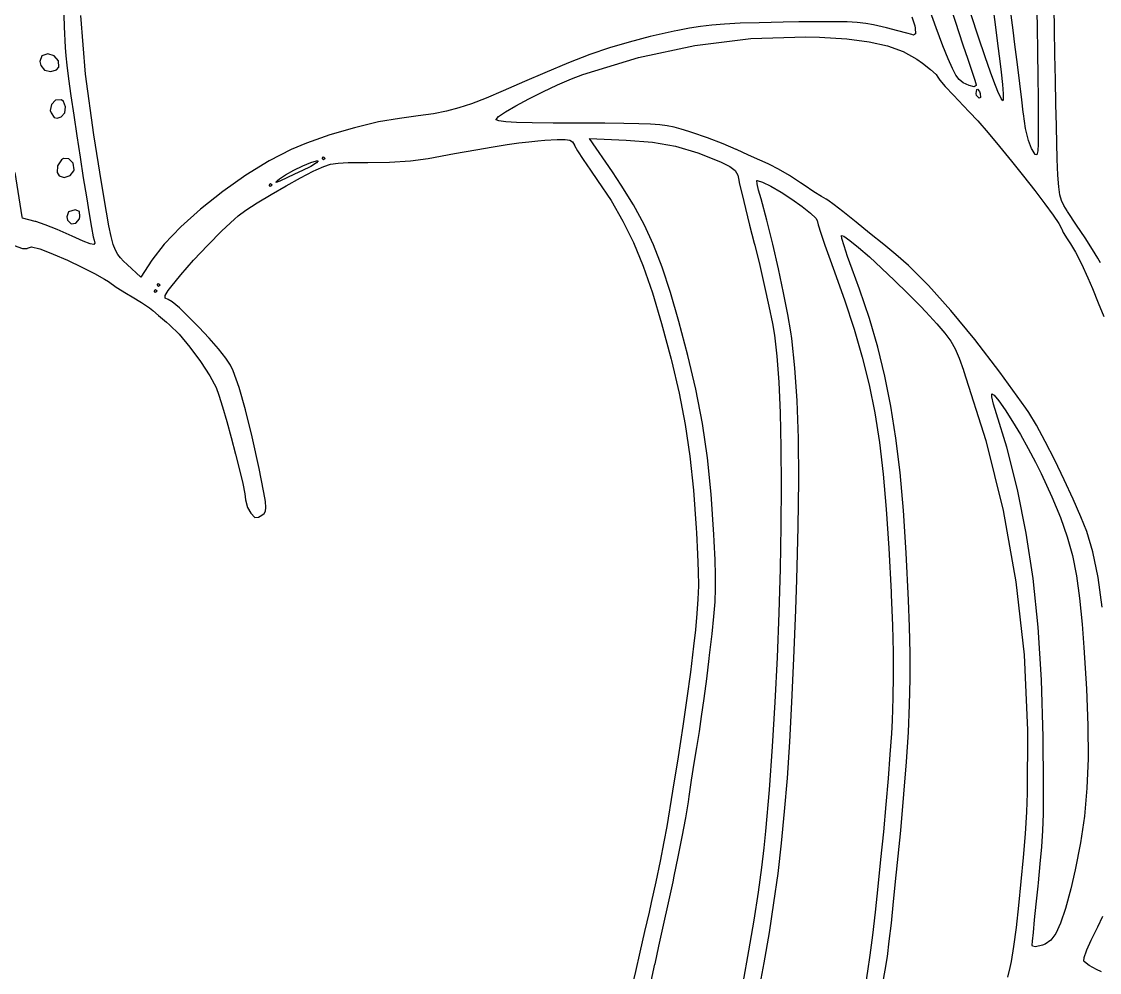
# Model space of a CAD drawing. Header units: inches. Extents: x -2.16 to 7.19, y -6.87 to -1.22.
# Drawn here: x -1.05 to -0.136, y -5.646 to -4.839 of the extents above; entities that cross this region are included whole.
import ezdxf

# ---------------------------------------------------------------- set-up
doc = ezdxf.new("R2010")
doc.units = ezdxf.units.IN
doc.header["$MEASUREMENT"] = 0
doc.layers.add('Front', color=13, linetype='CONTINUOUS', true_color=0xc83434)

msp = doc.modelspace()

# ---------------------------------------------------------------- linework, layer by layer
at = {"layer": 'Front', "linetype": 'CONTINUOUS'}
for p, q in [((-0.26544, -4.81639), (-0.25155, -4.85894)), ((-0.20908, -4.84655), (-0.21278, -4.81629)), ((-1.01483, -4.82352), (-1.01426, -4.84361)), ((-0.2262, -4.82655), (-0.2243, -4.8416)), ((-0.18912, -4.82031), (-0.18866, -4.84301)), ((-0.17402, -4.84155), (-0.17442, -4.82003)), ((-0.99594, -4.88393), (-1.00008, -4.83408)), ((-0.29486, -4.83508), (-0.2925, -4.84268)), ((-0.2742, -4.84457), (-0.27927, -4.8303)), ((-0.23838, -4.85251), (-0.24456, -4.83331)), ((-1.01426, -4.84361), (-1.01334, -4.86109)), ((-0.49352, -4.84673), (-0.4965, -4.84737)), ((-0.48367, -4.84478), (-0.49352, -4.84673)), ((-0.47438, -4.84327), (-0.48367, -4.84478)), ((-0.46474, -4.84213), (-0.47438, -4.84327)), ((-0.4538, -4.84128), (-0.46474, -4.84213)), ((-0.44065, -4.84065), (-0.4538, -4.84128)), ((-0.42436, -4.84016), (-0.44065, -4.84065)), ((-0.40399, -4.83973), (-0.42436, -4.84016)), ((-0.39074, -4.8395), (-0.40399, -4.83973)), ((-0.37367, -4.83928), (-0.39074, -4.8395)), ((-0.36028, -4.83926), (-0.37367, -4.83928)), ((-0.34976, -4.83949), (-0.36028, -4.83926)), ((-0.3413, -4.84001), (-0.34976, -4.83949)), ((-0.3341, -4.84084), (-0.3413, -4.84001)), ((-0.32735, -4.84204), (-0.3341, -4.84084)), ((-0.32024, -4.84363), (-0.32735, -4.84204)), ((-0.31652, -4.84452), (-0.32024, -4.84363)), ((-0.3068, -4.84695), (-0.31652, -4.84452)), ((-0.2925, -4.84268), (-0.29205, -4.84482)), ((-0.29205, -4.84482), (-0.29173, -4.84965)), ((-0.26867, -4.85962), (-0.2742, -4.84457)), ((-0.2243, -4.8416), (-0.22226, -4.85779)), ((-0.2075, -4.85869), (-0.20908, -4.84655)), ((-0.18866, -4.84301), (-0.18828, -4.86503)), ((-0.17395, -4.84567), (-0.17402, -4.84155)), ((-0.17358, -4.86719), (-0.17395, -4.84567)), ((-0.51685, -4.85196), (-0.5348, -4.85653)), ((-0.4965, -4.84737), (-0.51685, -4.85196)), ((-0.47903, -4.85955), (-0.4314, -4.8536)), ((-0.4314, -4.8536), (-0.38475, -4.85207)), ((-0.38475, -4.85207), (-0.37326, -4.8524)), ((-0.37326, -4.8524), (-0.3502, -4.85384)), ((-0.3502, -4.85384), (-0.33124, -4.85623)), ((-0.29913, -4.84899), (-0.3068, -4.84695)), ((-0.29494, -4.85026), (-0.29913, -4.84899)), ((-0.29345, -4.85071), (-0.29494, -4.85026)), ((-0.29173, -4.84965), (-0.29345, -4.85071)), ((-0.23284, -4.86913), (-0.23838, -4.85251)), ((-1.01334, -4.86109), (-1.01278, -4.86825)), ((-0.55153, -4.86147), (-0.56825, -4.8672)), ((-0.5348, -4.85653), (-0.55153, -4.86147)), ((-0.52684, -4.86979), (-0.47903, -4.85955)), ((-0.33124, -4.85623), (-0.31555, -4.85976)), ((-0.31555, -4.85976), (-0.30229, -4.86466)), ((-0.30229, -4.86466), (-0.29061, -4.87114)), ((-0.26421, -4.87093), (-0.26867, -4.85962)), ((-0.25155, -4.85894), (-0.24751, -4.87103)), ((-0.22226, -4.85779), (-0.22035, -4.87289)), ((-0.20534, -4.87562), (-0.2075, -4.85869)), ((-0.18828, -4.86503), (-0.18798, -4.88575)), ((-1.03316, -4.86828), (-1.03468, -4.87317)), ((-1.03468, -4.87317), (-1.03399, -4.87657)), ((-1.0279, -4.86655), (-1.03316, -4.86828)), ((-1.02262, -4.86828), (-1.0279, -4.86655)), ((-1.01894, -4.87262), (-1.02262, -4.86828)), ((-1.01864, -4.87777), (-1.01894, -4.87262)), ((-1.01278, -4.86825), (-1.01189, -4.87628)), ((-0.58615, -4.87412), (-0.60643, -4.88262)), ((-0.56825, -4.8672), (-0.58615, -4.87412)), ((-0.574, -4.88419), (-0.52684, -4.86979)), ((-0.29061, -4.87114), (-0.28587, -4.87445)), ((-0.26056, -4.87909), (-0.26421, -4.87093)), ((-0.24751, -4.87103), (-0.2441, -4.8813)), ((-0.22824, -4.88217), (-0.23284, -4.86913)), ((-0.22035, -4.87289), (-0.21918, -4.88217)), ((-0.17317, -4.88872), (-0.17358, -4.86719)), ((-1.03399, -4.87657), (-1.03072, -4.88029)), ((-1.03072, -4.88029), (-1.02551, -4.88157)), ((-1.02551, -4.88157), (-1.02062, -4.88022)), ((-1.02062, -4.88022), (-1.01864, -4.87777)), ((-1.01189, -4.87628), (-1.01039, -4.8879)), ((-0.60643, -4.88262), (-0.62349, -4.89009)), ((-0.28587, -4.87445), (-0.27915, -4.87976)), ((-0.27915, -4.87976), (-0.27442, -4.88409)), ((-0.2575, -4.8847), (-0.26056, -4.87909)), ((-0.2441, -4.8813), (-0.24162, -4.88887)), ((-0.22537, -4.88975), (-0.22824, -4.88217)), ((-0.21918, -4.88217), (-0.21803, -4.89248)), ((-0.20334, -4.89173), (-0.20534, -4.87562)), ((-1.01039, -4.8879), (-1.00839, -4.90229)), ((-0.98902, -4.9353), (-0.99594, -4.88393)), ((-0.62349, -4.89009), (-0.6416, -4.89805)), ((-0.59554, -4.893), (-0.58361, -4.88787)), ((-0.58361, -4.88787), (-0.574, -4.88419)), ((-0.27442, -4.88409), (-0.27275, -4.8864)), ((-0.27275, -4.8864), (-0.27109, -4.88886)), ((-0.27109, -4.88886), (-0.26652, -4.8942)), ((-0.25475, -4.88832), (-0.2575, -4.8847)), ((-0.25133, -4.89107), (-0.25475, -4.88832)), ((-0.24632, -4.89355), (-0.25133, -4.89107)), ((-0.24162, -4.88887), (-0.24035, -4.8929)), ((-0.22185, -4.89843), (-0.22537, -4.88975)), ((-0.21803, -4.89248), (-0.21741, -4.90063)), ((-0.20166, -4.90563), (-0.20334, -4.89173)), ((-0.18798, -4.88575), (-0.18777, -4.90457)), ((-0.17273, -4.90924), (-0.17317, -4.88872)), ((-0.6416, -4.89805), (-0.65622, -4.90423)), ((-0.62002, -4.90482), (-0.60796, -4.89879)), ((-0.60796, -4.89879), (-0.59554, -4.893)), ((-0.26652, -4.8942), (-0.25964, -4.90174)), ((-0.25964, -4.90174), (-0.25107, -4.91081)), ((-0.24205, -4.8945), (-0.24632, -4.89355)), ((-0.24025, -4.89332), (-0.24205, -4.8945)), ((-0.24035, -4.8929), (-0.24025, -4.89332)), ((-0.24025, -4.9003), (-0.23971, -4.89696)), ((-0.23997, -4.90202), (-0.24025, -4.9003)), ((-0.23971, -4.89696), (-0.23926, -4.89655)), ((-0.23926, -4.89655), (-0.23765, -4.8985)), ((-0.23765, -4.8985), (-0.23684, -4.9003)), ((-0.23684, -4.9003), (-0.23679, -4.90352)), ((-0.21915, -4.90435), (-0.22185, -4.89843)), ((-0.21741, -4.90063), (-0.21737, -4.90556)), ((-1.02498, -4.90942), (-1.02591, -4.91451)), ((-1.02137, -4.90591), (-1.02498, -4.90942)), ((-1.01642, -4.90567), (-1.02137, -4.90591)), ((-1.01469, -4.90689), (-1.01642, -4.90567)), ((-1.01291, -4.91144), (-1.01469, -4.90689)), ((-1.00839, -4.90229), (-1.00602, -4.91867)), ((-0.6684, -4.90894), (-0.6792, -4.91249)), ((-0.65622, -4.90423), (-0.6684, -4.90894)), ((-0.63968, -4.91579), (-0.63088, -4.91063)), ((-0.63088, -4.91063), (-0.62002, -4.90482)), ((-0.25107, -4.91081), (-0.24634, -4.91569)), ((-0.23782, -4.90405), (-0.23997, -4.90202)), ((-0.23679, -4.90352), (-0.23782, -4.90405)), ((-0.21769, -4.90655), (-0.21915, -4.90435)), ((-0.21737, -4.90556), (-0.21769, -4.90655)), ((-0.20049, -4.91595), (-0.20166, -4.90563)), ((-0.18777, -4.90457), (-0.18767, -4.92088)), ((-0.17231, -4.92777), (-0.17273, -4.90924)), ((-1.02591, -4.91451), (-1.02515, -4.91672)), ((-1.02515, -4.91672), (-1.02269, -4.92067)), ((-1.02003, -4.92119), (-1.0167, -4.92003)), ((-1.0167, -4.92003), (-1.01359, -4.91664)), ((-1.01359, -4.91664), (-1.01291, -4.91144)), ((-1.00602, -4.91867), (-1.00341, -4.93624)), ((-0.71386, -4.9193), (-0.72948, -4.9213)), ((-0.70088, -4.91736), (-0.71386, -4.9193)), ((-0.68968, -4.9152), (-0.70088, -4.91736)), ((-0.6792, -4.91249), (-0.68968, -4.9152)), ((-0.64774, -4.92239), (-0.64559, -4.91985)), ((-0.64559, -4.91985), (-0.63968, -4.91579)), ((-0.24634, -4.91569), (-0.23905, -4.92355)), ((-0.20033, -4.91738), (-0.20049, -4.91595)), ((-0.19845, -4.92987), (-0.20033, -4.91738)), ((-1.02269, -4.92067), (-1.02003, -4.92119)), ((-0.74737, -4.92436), (-0.76778, -4.92925)), ((-0.72948, -4.9213), (-0.74737, -4.92436)), ((-0.64761, -4.92269), (-0.64774, -4.92239)), ((-0.64521, -4.92355), (-0.64761, -4.92269)), ((-0.63952, -4.92423), (-0.64521, -4.92355)), ((-0.63022, -4.92475), (-0.63952, -4.92423)), ((-0.61694, -4.92512), (-0.63022, -4.92475)), ((-0.59936, -4.92535), (-0.61694, -4.92512)), ((-0.57712, -4.92546), (-0.59936, -4.92535)), ((-0.57573, -4.92546), (-0.57712, -4.92546)), ((-0.55532, -4.92553), (-0.57573, -4.92546)), ((-0.53915, -4.92564), (-0.55532, -4.92553)), ((-0.52649, -4.92586), (-0.53915, -4.92564)), ((-0.51663, -4.92624), (-0.52649, -4.92586)), ((-0.50885, -4.92684), (-0.51663, -4.92624)), ((-0.50242, -4.92771), (-0.50885, -4.92684)), ((-0.49663, -4.92891), (-0.50242, -4.92771)), ((-0.49075, -4.93048), (-0.49663, -4.92891)), ((-0.23905, -4.92355), (-0.23028, -4.93359)), ((-0.18767, -4.92088), (-0.18768, -4.93406)), ((-0.1719, -4.9433), (-0.17231, -4.92777)), ((-1.00341, -4.93624), (-1.00067, -4.95419)), ((-0.98762, -4.94406), (-0.98902, -4.9353)), ((-0.7888, -4.93542), (-0.80856, -4.94234)), ((-0.76778, -4.92925), (-0.7888, -4.93542)), ((-0.54889, -4.96679), (-0.56838, -4.93829)), ((-0.56838, -4.93829), (-0.53744, -4.93971)), ((-0.48406, -4.93249), (-0.49075, -4.93048)), ((-0.48147, -4.9333), (-0.48406, -4.93249)), ((-0.46837, -4.9378), (-0.48147, -4.9333)), ((-0.45506, -4.94291), (-0.46837, -4.9378)), ((-0.23028, -4.93359), (-0.22053, -4.94517)), ((-0.19607, -4.94013), (-0.19845, -4.92987)), ((-0.18768, -4.93406), (-0.18783, -4.94351)), ((-0.98393, -4.96708), (-0.98762, -4.94406)), ((-0.80856, -4.94234), (-0.82149, -4.94771)), ((-0.66479, -4.94797), (-0.65015, -4.94545)), ((-0.65015, -4.94545), (-0.63828, -4.94354)), ((-0.63828, -4.94354), (-0.62848, -4.94212)), ((-0.62848, -4.94212), (-0.62002, -4.9411)), ((-0.62002, -4.9411), (-0.61221, -4.94036)), ((-0.61221, -4.94036), (-0.60643, -4.93992)), ((-0.60643, -4.93992), (-0.59573, -4.93924)), ((-0.59573, -4.93924), (-0.58894, -4.93913)), ((-0.58894, -4.93913), (-0.58498, -4.93977)), ((-0.58498, -4.93977), (-0.58278, -4.94135)), ((-0.58278, -4.94135), (-0.58127, -4.94406)), ((-0.58127, -4.94406), (-0.58113, -4.94437)), ((-0.58113, -4.94437), (-0.57861, -4.94877)), ((-0.53744, -4.93971), (-0.51506, -4.9415)), ((-0.51506, -4.9415), (-0.49547, -4.94494)), ((-0.49547, -4.94494), (-0.4766, -4.95051)), ((-0.44406, -4.94767), (-0.45506, -4.94291)), ((-0.22053, -4.94517), (-0.21031, -4.95764)), ((-0.19349, -4.94678), (-0.19607, -4.94013)), ((-0.19289, -4.9478), (-0.19349, -4.94678)), ((-0.18783, -4.94351), (-0.18811, -4.9486)), ((-0.17155, -4.95483), (-0.1719, -4.9433)), ((-1.0165, -4.95655), (-1.01966, -4.9615)), ((-1.01462, -4.95544), (-1.0165, -4.95655)), ((-1.01004, -4.95574), (-1.01462, -4.95544)), ((-1.00661, -4.95934), (-1.01004, -4.95574)), ((-1.00067, -4.95419), (-0.99793, -4.97172)), ((-0.82149, -4.94771), (-0.84024, -4.95739)), ((-0.79525, -4.9553), (-0.794, -4.95405)), ((-0.794, -4.95655), (-0.79525, -4.9553)), ((-0.794, -4.95405), (-0.79275, -4.9553)), ((-0.79275, -4.9553), (-0.794, -4.95655)), ((-0.72031, -4.95732), (-0.70536, -4.95532)), ((-0.70536, -4.95532), (-0.70525, -4.9553)), ((-0.70525, -4.9553), (-0.68292, -4.95122)), ((-0.68292, -4.95122), (-0.66479, -4.94797)), ((-0.57861, -4.94877), (-0.57388, -4.95615)), ((-0.57388, -4.95615), (-0.56763, -4.96541)), ((-0.4766, -4.95051), (-0.45737, -4.95825)), ((-0.44369, -4.94784), (-0.44406, -4.94767)), ((-0.43362, -4.95254), (-0.44369, -4.94784)), ((-0.42396, -4.95691), (-0.43362, -4.95254)), ((-0.19018, -4.952), (-0.19289, -4.9478)), ((-0.18889, -4.95221), (-0.19018, -4.952)), ((-0.18813, -4.94875), (-0.18889, -4.95221)), ((-0.18811, -4.9486), (-0.18813, -4.94875)), ((-0.1715, -4.95607), (-0.17155, -4.95483)), ((-0.17096, -4.96964), (-0.1715, -4.95607)), ((-1.01966, -4.9615), (-1.01996, -4.96718)), ((-1.00575, -4.96508), (-1.00661, -4.95934)), ((-1.00594, -4.96591), (-1.00575, -4.96508)), ((-0.84024, -4.95739), (-0.85992, -4.96954)), ((-0.82646, -4.96925), (-0.81941, -4.96534)), ((-0.81941, -4.96534), (-0.81171, -4.96162)), ((-0.80495, -4.96206), (-0.81251, -4.96592)), ((-0.81171, -4.96162), (-0.80475, -4.95873)), ((-0.79997, -4.95902), (-0.80495, -4.96206)), ((-0.80475, -4.95873), (-0.7999, -4.95729)), ((-0.80286, -4.96613), (-0.80025, -4.96488)), ((-0.80025, -4.96488), (-0.79389, -4.96211)), ((-0.79855, -4.95741), (-0.79997, -4.95902)), ((-0.7999, -4.95729), (-0.79855, -4.95741)), ((-0.79389, -4.96211), (-0.78811, -4.96029)), ((-0.78811, -4.96029), (-0.78162, -4.95924)), ((-0.78162, -4.95924), (-0.77313, -4.9588)), ((-0.77313, -4.9588), (-0.76136, -4.95877)), ((-0.76136, -4.95877), (-0.7565, -4.95882)), ((-0.7565, -4.95882), (-0.73806, -4.95854)), ((-0.73806, -4.95854), (-0.72031, -4.95732)), ((-0.56763, -4.96541), (-0.56158, -4.97408)), ((-0.45737, -4.95825), (-0.4493, -4.96216)), ((-0.4493, -4.96216), (-0.44477, -4.96557)), ((-0.44477, -4.96557), (-0.44262, -4.96954)), ((-0.41677, -4.96004), (-0.42396, -4.95691)), ((-0.41559, -4.96056), (-0.41677, -4.96004)), ((-0.4082, -4.96441), (-0.41559, -4.96056)), ((-0.39885, -4.96994), (-0.4082, -4.96441)), ((-0.21031, -4.95764), (-0.20014, -4.97035)), ((-1.04966, -5.00493), (-1.0558, -4.96718)), ((-1.01996, -4.96718), (-1.01847, -4.96999)), ((-1.01847, -4.96999), (-1.01407, -4.97145)), ((-1.01407, -4.97145), (-1.00909, -4.96979)), ((-1.00909, -4.96979), (-1.00594, -4.96591)), ((-0.99793, -4.97172), (-0.99531, -4.98805)), ((-0.98088, -4.98584), (-0.98393, -4.96708)), ((-0.85992, -4.96954), (-0.87959, -4.98343)), ((-0.83463, -4.9755), (-0.83311, -4.97406)), ((-0.83103, -4.97448), (-0.83415, -4.97571)), ((-0.83311, -4.97406), (-0.8315, -4.9727)), ((-0.8315, -4.9727), (-0.82646, -4.96925)), ((-0.82463, -4.97157), (-0.83103, -4.97448)), ((-0.82585, -4.97846), (-0.81358, -4.97166)), ((-0.81434, -4.96678), (-0.82463, -4.97157)), ((-0.81251, -4.96592), (-0.81434, -4.96678)), ((-0.81358, -4.97166), (-0.80286, -4.96613)), ((-0.56158, -4.97408), (-0.55015, -4.99117)), ((-0.54145, -4.97795), (-0.54889, -4.96679)), ((-0.44262, -4.96954), (-0.442, -4.9724)), ((-0.442, -4.9724), (-0.44101, -4.97722)), ((-0.42634, -4.9741), (-0.42622, -4.97405)), ((-0.42629, -4.97675), (-0.42634, -4.9741)), ((-0.42622, -4.97405), (-0.42169, -4.97539)), ((-0.38927, -4.97612), (-0.39885, -4.96994)), ((-0.20014, -4.97035), (-0.19053, -4.98266)), ((-0.17034, -4.97933), (-0.17096, -4.96964)), ((-0.87959, -4.98343), (-0.89833, -4.99833)), ((-0.84025, -4.9778), (-0.839, -4.97655)), ((-0.839, -4.97905), (-0.84025, -4.9778)), ((-0.839, -4.97655), (-0.83775, -4.9778)), ((-0.83775, -4.9778), (-0.839, -4.97905)), ((-0.83848, -4.98581), (-0.82585, -4.97846)), ((-0.83415, -4.97571), (-0.83463, -4.9755)), ((-0.53115, -4.99472), (-0.54145, -4.97795)), ((-0.44101, -4.97722), (-0.43897, -4.98599)), ((-0.42499, -4.98217), (-0.42629, -4.97675)), ((-0.42286, -4.9896), (-0.42499, -4.98217)), ((-0.42169, -4.97539), (-0.41456, -4.97896)), ((-0.41456, -4.97896), (-0.40588, -4.98406)), ((-0.40588, -4.98406), (-0.39667, -4.99001)), ((-0.38636, -4.97808), (-0.38927, -4.97612)), ((-0.37807, -4.98355), (-0.38636, -4.97808)), ((-0.37146, -4.98774), (-0.37807, -4.98355)), ((-0.19053, -4.98266), (-0.18198, -4.99392)), ((-0.16944, -4.98616), (-0.17034, -4.97933)), ((-0.99531, -4.98805), (-0.99293, -5.00236)), ((-0.97834, -5.00083), (-0.98088, -4.98584)), ((-0.85998, -4.99932), (-0.85025, -4.993)), ((-0.85025, -4.993), (-0.83848, -4.98581)), ((-0.55015, -4.99117), (-0.5401, -5.00847)), ((-0.43897, -4.98599), (-0.4361, -4.99782)), ((-0.418, -5.00778), (-0.42286, -4.9896)), ((-0.39667, -4.99001), (-0.38799, -4.99611)), ((-0.36775, -4.98988), (-0.37146, -4.98774)), ((-0.36611, -4.99086), (-0.36775, -4.98988)), ((-0.36088, -4.99462), (-0.36611, -4.99086)), ((-0.16808, -4.99116), (-0.16944, -4.98616)), ((-0.16606, -4.99538), (-0.16808, -4.99116)), ((-1.01045, -5.00057), (-1.01191, -5.00493)), ((-1.00492, -4.99905), (-1.01045, -5.00057)), ((-1.00119, -5.00024), (-1.00492, -4.99905)), ((-1.0007, -5.00465), (-1.00119, -5.00024)), ((-0.99293, -5.00236), (-0.99092, -5.01387)), ((-0.97617, -5.01256), (-0.97834, -5.00083)), ((-0.89833, -4.99833), (-0.91522, -5.0135)), ((-0.86646, -5.00407), (-0.85998, -4.99932)), ((-0.52217, -5.01137), (-0.53115, -4.99472)), ((-0.4361, -4.99782), (-0.43261, -5.01183)), ((-0.38799, -4.99611), (-0.38086, -5.00167)), ((-0.38086, -5.00167), (-0.37633, -5.00601)), ((-0.35345, -5.00033), (-0.36088, -4.99462)), ((-0.34487, -5.0072), (-0.35345, -5.00033)), ((-0.18198, -4.99392), (-0.17502, -5.00347)), ((-0.16319, -4.99983), (-0.16606, -4.99538)), ((-0.16282, -5.00037), (-0.16319, -4.99983)), ((-0.15512, -5.01183), (-0.16282, -5.00037)), ((-1.04947, -5.00615), (-1.04966, -5.00493)), ((-1.0388, -5.00883), (-1.04947, -5.00615)), ((-1.0382, -5.00899), (-1.0388, -5.00883)), ((-1.03029, -5.01159), (-1.0382, -5.00899)), ((-1.01191, -5.00493), (-1.01119, -5.00769)), ((-1.01119, -5.00769), (-1.00816, -5.01084)), ((-1.00816, -5.01084), (-1.00423, -5.01032)), ((-1.00423, -5.01032), (-1.00121, -5.00664)), ((-1.00121, -5.00664), (-1.0007, -5.00465)), ((-0.88029, -5.01678), (-0.8697, -5.00687)), ((-0.8697, -5.00687), (-0.86646, -5.00407)), ((-0.5401, -5.00847), (-0.5311, -5.02676)), ((-0.51417, -5.02875), (-0.52217, -5.01137)), ((-0.41298, -5.02805), (-0.418, -5.00778)), ((-0.37633, -5.00601), (-0.37525, -5.00799)), ((-0.37525, -5.00799), (-0.37441, -5.01155)), ((-0.3422, -5.00937), (-0.34487, -5.0072)), ((-0.33075, -5.01871), (-0.3422, -5.00937)), ((-0.17502, -5.00347), (-0.17013, -5.01068)), ((-0.17013, -5.01068), (-0.16785, -5.01489)), ((-1.02015, -5.01555), (-1.03029, -5.01159)), ((-1.00982, -5.02008), (-1.02015, -5.01555)), ((-1.00743, -5.02119), (-1.00982, -5.02008)), ((-0.99092, -5.01387), (-0.9894, -5.02177)), ((-0.97424, -5.02153), (-0.97617, -5.01256)), ((-0.91522, -5.0135), (-0.92934, -5.02821)), ((-0.89224, -5.02883), (-0.88029, -5.01678)), ((-0.43261, -5.01183), (-0.42872, -5.02715)), ((-0.37441, -5.01155), (-0.37212, -5.01887)), ((-0.37212, -5.01887), (-0.36866, -5.02908)), ((-0.31878, -5.02848), (-0.33075, -5.01871)), ((-0.16785, -5.01489), (-0.16775, -5.01541)), ((-0.16775, -5.01541), (-0.16644, -5.01814)), ((-0.16644, -5.01814), (-0.16309, -5.02355)), ((-0.14788, -5.02285), (-0.15512, -5.01183)), ((-1.05661, -5.02916), (-1.04961, -5.03184)), ((-0.99793, -5.02553), (-1.00743, -5.02119)), ((-0.99205, -5.02788), (-0.99793, -5.02553)), ((-0.98904, -5.02842), (-0.99205, -5.02788)), ((-0.9894, -5.02177), (-0.98871, -5.02467)), ((-0.98818, -5.02729), (-0.98904, -5.02842)), ((-0.98871, -5.02467), (-0.98818, -5.02729)), ((-0.97244, -5.02824), (-0.97424, -5.02153)), ((-0.97062, -5.03319), (-0.97244, -5.02824)), ((-0.92934, -5.02821), (-0.93975, -5.04169)), ((-0.90429, -5.04168), (-0.89224, -5.02883)), ((-0.5311, -5.02676), (-0.52283, -5.04683)), ((-0.5068, -5.04771), (-0.51417, -5.02875)), ((-0.42872, -5.02715), (-0.42823, -5.02905)), ((-0.42823, -5.02905), (-0.42397, -5.04623)), ((-0.40812, -5.04904), (-0.41298, -5.02805)), ((-0.36866, -5.02908), (-0.36434, -5.04126)), ((-0.35424, -5.02322), (-0.35458, -5.02081)), ((-0.35458, -5.02081), (-0.35253, -5.02132)), ((-0.35243, -5.0295), (-0.35424, -5.02322)), ((-0.35253, -5.02132), (-0.34752, -5.02487)), ((-0.34942, -5.03851), (-0.35243, -5.0295)), ((-0.34752, -5.02487), (-0.34015, -5.03093)), ((-0.30849, -5.03688), (-0.31878, -5.02848)), ((-0.16309, -5.02355), (-0.16018, -5.0279)), ((-0.16018, -5.0279), (-0.1561, -5.03482)), ((-0.1417, -5.03251), (-0.14788, -5.02285)), ((-1.04961, -5.03184), (-1.0456, -5.03185)), ((-1.0456, -5.03185), (-1.04518, -5.03144)), ((-1.04518, -5.03144), (-1.04175, -5.03049)), ((-1.04175, -5.03049), (-1.03467, -5.03217)), ((-1.03467, -5.03217), (-1.03382, -5.03247)), ((-1.03382, -5.03247), (-1.02336, -5.03657)), ((-1.02336, -5.03657), (-1.01139, -5.04178)), ((-0.96866, -5.03689), (-0.97062, -5.03319)), ((-0.96643, -5.03983), (-0.96866, -5.03689)), ((-0.34555, -5.0492), (-0.34942, -5.03851)), ((-0.34015, -5.03093), (-0.33097, -5.03898)), ((-0.29789, -5.04616), (-0.30849, -5.03688)), ((-0.1561, -5.03482), (-0.151, -5.04492)), ((-0.13716, -5.03988), (-0.1417, -5.03251)), ((-1.01139, -5.04178), (-0.99925, -5.04749)), ((-0.99925, -5.04749), (-0.98829, -5.05302)), ((-0.9638, -5.04252), (-0.96643, -5.03983)), ((-0.96064, -5.04546), (-0.9638, -5.04252)), ((-0.94918, -5.05613), (-0.96064, -5.04546)), ((-0.93975, -5.04169), (-0.94918, -5.05613)), ((-0.91517, -5.054), (-0.90429, -5.04168)), ((-0.52283, -5.04683), (-0.51498, -5.06948)), ((-0.49973, -5.06909), (-0.5068, -5.04771)), ((-0.42397, -5.04623), (-0.41985, -5.06392)), ((-0.36434, -5.04126), (-0.36169, -5.04853)), ((-0.33097, -5.03898), (-0.32057, -5.0485)), ((-0.28072, -5.0633), (-0.29789, -5.04616)), ((-0.151, -5.04492), (-0.1456, -5.05671)), ((-0.13487, -5.04405), (-0.13716, -5.03988)), ((-0.98829, -5.05302), (-0.97985, -5.05776)), ((-0.92363, -5.06446), (-0.91517, -5.054)), ((-0.40372, -5.06938), (-0.40812, -5.04904)), ((-0.36169, -5.04853), (-0.35213, -5.07528)), ((-0.33932, -5.06627), (-0.34555, -5.0492)), ((-0.32057, -5.0485), (-0.30951, -5.05898)), ((-0.1456, -5.05671), (-0.14176, -5.06585)), ((-0.97985, -5.05776), (-0.97662, -5.0599)), ((-0.97662, -5.0599), (-0.96996, -5.06446)), ((-0.96996, -5.06446), (-0.96137, -5.06985)), ((-0.93525, -5.0628), (-0.934, -5.06155)), ((-0.934, -5.06405), (-0.93525, -5.0628)), ((-0.934, -5.06155), (-0.93275, -5.0628)), ((-0.93275, -5.0628), (-0.934, -5.06405)), ((-0.92592, -5.06755), (-0.92363, -5.06446)), ((-0.41985, -5.06392), (-0.41617, -5.08075)), ((-0.33098, -5.09117), (-0.33932, -5.06627)), ((-0.30951, -5.05898), (-0.29837, -5.0699)), ((-0.26187, -5.08433), (-0.28072, -5.0633)), ((-0.14176, -5.06585), (-0.13684, -5.0779)), ((-0.96137, -5.06985), (-0.9565, -5.07273)), ((-0.9565, -5.07273), (-0.9486, -5.07752)), ((-0.93775, -5.0678), (-0.9365, -5.06655)), ((-0.9365, -5.06905), (-0.93775, -5.0678)), ((-0.9365, -5.06655), (-0.93525, -5.0678)), ((-0.93525, -5.0678), (-0.9365, -5.06905)), ((-0.92855, -5.07177), (-0.92592, -5.06755)), ((-0.92843, -5.07388), (-0.92855, -5.07177)), ((-0.9258, -5.07512), (-0.92843, -5.07388)), ((-0.92259, -5.07701), (-0.9258, -5.07512)), ((-0.51498, -5.06948), (-0.5072, -5.09548)), ((-0.4926, -5.09372), (-0.49973, -5.06909)), ((-0.4001, -5.08767), (-0.40372, -5.06938)), ((-0.35213, -5.07528), (-0.34396, -5.10019)), ((-0.29837, -5.0699), (-0.28772, -5.08073)), ((-0.9486, -5.07752), (-0.94183, -5.08208)), ((-0.94183, -5.08208), (-0.939, -5.08429)), ((-0.939, -5.08429), (-0.934, -5.08863)), ((-0.91639, -5.08217), (-0.92259, -5.07701)), ((-0.90852, -5.08963), (-0.91639, -5.08217)), ((-0.41617, -5.08075), (-0.41324, -5.09535)), ((-0.28772, -5.08073), (-0.28319, -5.08549)), ((-0.24162, -5.10892), (-0.26187, -5.08433)), ((-0.13684, -5.0779), (-0.13201, -5.08945)), ((-0.934, -5.08863), (-0.92736, -5.09431)), ((-0.89981, -5.09851), (-0.90852, -5.08963)), ((-0.48507, -5.12245), (-0.4926, -5.09372)), ((-0.39758, -5.10254), (-0.4001, -5.08767)), ((-0.32384, -5.11558), (-0.33098, -5.09117)), ((-0.28319, -5.08549), (-0.27366, -5.09575)), ((-0.92736, -5.09431), (-0.92475, -5.09652)), ((-0.92475, -5.09652), (-0.91668, -5.10453)), ((-0.89109, -5.10793), (-0.89981, -5.09851)), ((-0.5072, -5.09548), (-0.49919, -5.12563)), ((-0.41324, -5.09535), (-0.41151, -5.1053)), ((-0.39678, -5.10824), (-0.39758, -5.10254)), ((-0.34396, -5.10019), (-0.33705, -5.124)), ((-0.27366, -5.09575), (-0.26684, -5.10361)), ((-0.91668, -5.10453), (-0.90753, -5.11544)), ((-0.88318, -5.11703), (-0.89109, -5.10793)), ((-0.41151, -5.1053), (-0.40941, -5.12304)), ((-0.39409, -5.13292), (-0.39678, -5.10824)), ((-0.26684, -5.10361), (-0.26195, -5.11028)), ((-0.26195, -5.11028), (-0.25821, -5.11696)), ((-0.22027, -5.1367), (-0.24162, -5.10892)), ((-0.90753, -5.11544), (-0.89845, -5.12769)), ((-0.87692, -5.12492), (-0.88318, -5.11703)), ((-0.31779, -5.14018), (-0.32384, -5.11558)), ((-0.25821, -5.11696), (-0.25486, -5.12484)), ((-0.89845, -5.12769), (-0.89059, -5.13973)), ((-0.87313, -5.13074), (-0.87692, -5.12492)), ((-0.49919, -5.12563), (-0.49888, -5.12684)), ((-0.49888, -5.12684), (-0.49238, -5.15454)), ((-0.47829, -5.15124), (-0.48507, -5.12245)), ((-0.40941, -5.12304), (-0.40781, -5.14521)), ((-0.33705, -5.124), (-0.33125, -5.14747)), ((-0.25486, -5.12484), (-0.25111, -5.13513)), ((-0.87084, -5.13569), (-0.87313, -5.13074)), ((-0.86567, -5.14987), (-0.87084, -5.13569)), ((-0.3922, -5.16094), (-0.39409, -5.13292)), ((-0.25111, -5.13513), (-0.25105, -5.1353)), ((-0.25105, -5.1353), (-0.23213, -5.19466)), ((-0.19813, -5.16733), (-0.22027, -5.1367)), ((-0.89059, -5.13973), (-0.88518, -5.14986)), ((-0.40781, -5.14521), (-0.40668, -5.17127)), ((-0.33125, -5.14747), (-0.32644, -5.17135)), ((-0.3127, -5.16567), (-0.31779, -5.14018)), ((-0.88518, -5.14986), (-0.8828, -5.15629)), ((-0.8828, -5.15629), (-0.87969, -5.16617)), ((-0.8602, -5.1686), (-0.86567, -5.14987)), ((-0.49238, -5.15454), (-0.48724, -5.18115)), ((-0.47268, -5.18018), (-0.47829, -5.15124)), ((-0.22695, -5.15771), (-0.22701, -5.15498)), ((-0.22701, -5.15498), (-0.22499, -5.15614)), ((-0.22555, -5.16384), (-0.22695, -5.15771)), ((-0.22499, -5.15614), (-0.22109, -5.16094)), ((-0.87969, -5.16617), (-0.87612, -5.17847)), ((-0.39109, -5.19262), (-0.3922, -5.16094)), ((-0.30846, -5.19272), (-0.3127, -5.16567)), ((-0.22311, -5.17201), (-0.22555, -5.16384)), ((-0.22109, -5.16094), (-0.21579, -5.16865)), ((-0.85453, -5.19162), (-0.8602, -5.1686)), ((-0.40668, -5.17127), (-0.40601, -5.20067)), ((-0.32644, -5.17135), (-0.32249, -5.19641)), ((-0.21445, -5.20035), (-0.22311, -5.17201)), ((-0.21579, -5.16865), (-0.20954, -5.17849)), ((-0.19569, -5.171), (-0.19813, -5.16733)), ((-0.18927, -5.18183), (-0.19569, -5.171)), ((-0.87612, -5.17847), (-0.87236, -5.19216)), ((-0.48724, -5.18115), (-0.48326, -5.20814)), ((-0.4684, -5.20932), (-0.47268, -5.18018)), ((-0.20954, -5.17849), (-0.20283, -5.1897)), ((-0.18175, -5.19568), (-0.18927, -5.18183)), ((-0.87236, -5.19216), (-0.86869, -5.2062)), ((-0.84873, -5.21862), (-0.85453, -5.19162)), ((-0.39078, -5.22827), (-0.39109, -5.19262)), ((-0.30496, -5.22202), (-0.30846, -5.19272)), ((-0.20283, -5.1897), (-0.19612, -5.20153)), ((-0.40601, -5.20067), (-0.4058, -5.23288)), ((-0.32249, -5.19641), (-0.31925, -5.2234)), ((-0.23213, -5.19466), (-0.21735, -5.2542)), ((-0.20524, -5.23629), (-0.21445, -5.20035)), ((-0.19612, -5.20153), (-0.18988, -5.21321)), ((-0.17367, -5.21146), (-0.18175, -5.19568)), ((-0.86869, -5.2062), (-0.86537, -5.21956)), ((-0.48326, -5.20814), (-0.48022, -5.23699)), ((-0.46521, -5.24023), (-0.4684, -5.20932)), ((-0.16556, -5.22807), (-0.17367, -5.21146)), ((-0.86537, -5.21956), (-0.86268, -5.23119)), ((-0.84697, -5.22736), (-0.84873, -5.21862)), ((-0.18988, -5.21321), (-0.18511, -5.22287)), ((-0.84475, -5.23877), (-0.84697, -5.22736)), ((-0.39124, -5.26822), (-0.39078, -5.22827)), ((-0.31925, -5.2234), (-0.31659, -5.25308)), ((-0.30208, -5.25426), (-0.30496, -5.22202)), ((-0.18511, -5.22287), (-0.17608, -5.24264)), ((-0.15798, -5.24442), (-0.16556, -5.22807)), ((-0.86268, -5.23119), (-0.86088, -5.24008)), ((-0.86088, -5.24008), (-0.86025, -5.24509)), ((-0.84344, -5.24658), (-0.84475, -5.23877)), ((-0.48022, -5.23699), (-0.47791, -5.26917)), ((-0.4058, -5.23288), (-0.40602, -5.26735)), ((-0.1978, -5.27324), (-0.20524, -5.23629)), ((-0.86025, -5.24509), (-0.85868, -5.25153)), ((-0.84301, -5.2516), (-0.84344, -5.24658)), ((-0.46289, -5.2745), (-0.46521, -5.24023)), ((-0.17608, -5.24264), (-0.16885, -5.2601)), ((-0.15145, -5.25941), (-0.15798, -5.24442)), ((-0.85868, -5.25153), (-0.85587, -5.25638)), ((-0.85587, -5.25638), (-0.85228, -5.25999)), ((-0.84911, -5.25982), (-0.8465, -5.25811)), ((-0.8465, -5.25811), (-0.84458, -5.25655)), ((-0.84458, -5.25655), (-0.8434, -5.25466)), ((-0.8434, -5.25466), (-0.84301, -5.2516)), ((-0.31659, -5.25308), (-0.31439, -5.2862)), ((-0.29969, -5.29013), (-0.30208, -5.25426)), ((-0.21735, -5.2542), (-0.20659, -5.31459)), ((-0.85228, -5.25999), (-0.84911, -5.25982)), ((-0.40602, -5.26735), (-0.40668, -5.30353)), ((-0.16885, -5.2601), (-0.16316, -5.27634)), ((-0.14652, -5.27195), (-0.15145, -5.25941)), ((-0.47791, -5.26917), (-0.47768, -5.27312)), ((-0.47768, -5.27312), (-0.47672, -5.29123)), ((-0.46259, -5.28016), (-0.46289, -5.2745)), ((-0.39247, -5.3128), (-0.39124, -5.26822)), ((-0.19202, -5.31197), (-0.1978, -5.27324)), ((-0.16316, -5.27634), (-0.15874, -5.29243)), ((-0.14142, -5.28932), (-0.14652, -5.27195)), ((-0.46183, -5.29599), (-0.46259, -5.28016)), ((-0.47672, -5.29123), (-0.47616, -5.30574)), ((-0.31439, -5.2862), (-0.31249, -5.32351)), ((-0.29769, -5.3303), (-0.29969, -5.29013)), ((-0.15874, -5.29243), (-0.15532, -5.30946)), ((-0.13698, -5.31106), (-0.14142, -5.28932)), ((-0.46143, -5.30899), (-0.46183, -5.29599)), ((-0.40668, -5.30353), (-0.40776, -5.34089)), ((-0.47616, -5.30574), (-0.47604, -5.31803)), ((-0.46145, -5.32046), (-0.46143, -5.30899)), ((-0.39338, -5.33853), (-0.39247, -5.3128)), ((-0.18778, -5.35326), (-0.19202, -5.31197)), ((-0.15532, -5.30946), (-0.15264, -5.3285)), ((-0.13334, -5.33623), (-0.13698, -5.31106)), ((-0.47604, -5.31803), (-0.47638, -5.32949)), ((-0.46192, -5.3317), (-0.46145, -5.32046)), ((-0.20659, -5.31459), (-0.19977, -5.3765)), ((-0.47638, -5.32949), (-0.47723, -5.3415)), ((-0.31249, -5.32351), (-0.31239, -5.32579)), ((-0.31239, -5.32579), (-0.31136, -5.35186)), ((-0.29686, -5.35288), (-0.29769, -5.3303)), ((-0.15264, -5.3285), (-0.15043, -5.35064)), ((-0.46289, -5.34401), (-0.46192, -5.3317)), ((-0.39498, -5.37973), (-0.39338, -5.33853)), ((-0.47723, -5.3415), (-0.47862, -5.35546)), ((-0.46442, -5.35868), (-0.46289, -5.34401)), ((-0.40776, -5.34089), (-0.40925, -5.37887)), ((-0.47862, -5.35546), (-0.4802, -5.36937)), ((-0.46654, -5.377), (-0.46442, -5.35868)), ((-0.31136, -5.35186), (-0.31077, -5.37425)), ((-0.29639, -5.37524), (-0.29686, -5.35288)), ((-0.18499, -5.39786), (-0.18778, -5.35326)), ((-0.15043, -5.35064), (-0.1489, -5.3703)), ((-0.4802, -5.36937), (-0.48286, -5.39123)), ((-0.46685, -5.37961), (-0.46654, -5.377)), ((-0.31077, -5.37425), (-0.31064, -5.39424)), ((-0.29639, -5.39709), (-0.29639, -5.37524)), ((-0.19977, -5.3765), (-0.19678, -5.44062)), ((-0.1489, -5.3703), (-0.1467, -5.40553)), ((-0.46898, -5.39693), (-0.46685, -5.37961)), ((-0.40925, -5.37887), (-0.41113, -5.41694)), ((-0.39667, -5.41686), (-0.39498, -5.37973)), ((-0.48286, -5.39123), (-0.48583, -5.41354)), ((-0.31064, -5.39424), (-0.31095, -5.41314)), ((-0.47116, -5.41379), (-0.46898, -5.39693)), ((-0.29687, -5.41919), (-0.29639, -5.39709)), ((-0.18352, -5.44655), (-0.18499, -5.39786)), ((-0.48583, -5.41354), (-0.48923, -5.43723)), ((-0.47325, -5.42905), (-0.47116, -5.41379)), ((-0.31095, -5.41314), (-0.3117, -5.43224)), ((-0.1467, -5.40553), (-0.14551, -5.43667)), ((-0.41113, -5.41694), (-0.4134, -5.45456)), ((-0.3985, -5.4505), (-0.39667, -5.41686)), ((-0.29787, -5.44234), (-0.29687, -5.41919)), ((-0.47509, -5.4416), (-0.47325, -5.42905)), ((-0.48923, -5.43723), (-0.4932, -5.46319)), ((-0.3117, -5.43224), (-0.31231, -5.44329)), ((-0.19678, -5.44062), (-0.19707, -5.49405)), ((-0.14551, -5.43667), (-0.14537, -5.46451)), ((-0.47742, -5.45537), (-0.47652, -5.4503)), ((-0.47652, -5.4503), (-0.47509, -5.4416)), ((-0.40053, -5.48126), (-0.3985, -5.4505)), ((-0.31231, -5.44329), (-0.3135, -5.46121)), ((-0.29944, -5.46731), (-0.29787, -5.44234)), ((-0.18338, -5.45575), (-0.18352, -5.44655)), ((-0.4796, -5.4685), (-0.47742, -5.45537)), ((-0.4134, -5.45456), (-0.41605, -5.49117)), ((-0.18313, -5.47752), (-0.18338, -5.45575)), ((-0.4932, -5.46319), (-0.49787, -5.49232)), ((-0.48188, -5.48314), (-0.4796, -5.4685)), ((-0.3135, -5.46121), (-0.31508, -5.48162)), ((-0.30159, -5.49488), (-0.29944, -5.46731)), ((-0.14537, -5.46451), (-0.14633, -5.48986)), ((-0.1831, -5.49573), (-0.18313, -5.47752)), ((-0.48388, -5.49697), (-0.48188, -5.48314)), ((-0.40283, -5.50971), (-0.40053, -5.48126)), ((-0.31508, -5.48162), (-0.31697, -5.50377)), ((-0.49787, -5.49232), (-0.50286, -5.52241)), ((-0.41605, -5.49117), (-0.41905, -5.52624)), ((-0.30437, -5.52584), (-0.30159, -5.49488)), ((-0.19707, -5.49405), (-0.19774, -5.51001)), ((-0.18333, -5.51144), (-0.1831, -5.49573)), ((-0.14633, -5.48986), (-0.14843, -5.51353)), ((-0.48678, -5.51497), (-0.48452, -5.50133)), ((-0.48452, -5.50133), (-0.48388, -5.49697)), ((-0.31697, -5.50377), (-0.3191, -5.52692)), ((-0.40544, -5.53646), (-0.40283, -5.50971)), ((-0.19774, -5.51001), (-0.19891, -5.52851)), ((-0.18385, -5.52569), (-0.18333, -5.51144)), ((-0.14843, -5.51353), (-0.15172, -5.53632)), ((-0.50286, -5.52241), (-0.50522, -5.53544)), ((-0.48974, -5.53115), (-0.48678, -5.51497)), ((-0.49309, -5.54821), (-0.48974, -5.53115)), ((-0.41905, -5.52624), (-0.42042, -5.5403)), ((-0.3191, -5.52692), (-0.32138, -5.55033)), ((-0.30782, -5.56097), (-0.30437, -5.52584)), ((-0.19891, -5.52851), (-0.20047, -5.54854)), ((-0.18471, -5.53954), (-0.18385, -5.52569)), ((-0.50522, -5.53544), (-0.50842, -5.55164)), ((-0.42042, -5.5403), (-0.42241, -5.55714)), ((-0.40844, -5.56208), (-0.40544, -5.53646)), ((-0.18592, -5.55403), (-0.18471, -5.53954)), ((-0.15172, -5.53632), (-0.15624, -5.55903)), ((-0.49651, -5.56447), (-0.49309, -5.54821)), ((-0.32138, -5.55033), (-0.32374, -5.57324)), ((-0.20047, -5.54854), (-0.20232, -5.56912)), ((-0.50842, -5.55164), (-0.51211, -5.56934)), ((-0.42241, -5.55714), (-0.42537, -5.57794)), ((-0.18753, -5.57022), (-0.18592, -5.55403)), ((-0.15624, -5.55903), (-0.16015, -5.5753)), ((-0.51211, -5.56934), (-0.51596, -5.58686)), ((-0.50147, -5.58707), (-0.49756, -5.56925)), ((-0.49756, -5.56925), (-0.49651, -5.56447)), ((-0.41188, -5.58718), (-0.40844, -5.56208)), ((-0.31036, -5.58606), (-0.30809, -5.56371)), ((-0.30809, -5.56371), (-0.30782, -5.56097)), ((-0.20232, -5.56912), (-0.20438, -5.58925)), ((-0.42537, -5.57794), (-0.42913, -5.60179)), ((-0.32374, -5.57324), (-0.3261, -5.59492)), ((-0.18938, -5.58812), (-0.18782, -5.57297)), ((-0.18782, -5.57297), (-0.18753, -5.57022)), ((-0.16015, -5.5753), (-0.1647, -5.59197)), ((-0.51596, -5.58686), (-0.5178, -5.59491)), ((-0.5056, -5.60593), (-0.50147, -5.58707)), ((-0.41582, -5.61233), (-0.41188, -5.58718)), ((-0.31229, -5.6044), (-0.31036, -5.58606)), ((-0.5178, -5.59491), (-0.52165, -5.6115)), ((-0.3261, -5.59492), (-0.32839, -5.61462)), ((-0.20438, -5.58925), (-0.20653, -5.60791)), ((-0.19073, -5.60149), (-0.18938, -5.58812)), ((-0.1647, -5.59197), (-0.16881, -5.60435)), ((-0.50953, -5.62384), (-0.5056, -5.60593)), ((-0.42913, -5.60179), (-0.43351, -5.62777)), ((-0.31403, -5.61961), (-0.31229, -5.6044)), ((-0.1918, -5.61229), (-0.19073, -5.60149)), ((-0.16881, -5.60435), (-0.1728, -5.61308)), ((-0.13723, -5.60758), (-0.13301, -5.5984)), ((-0.52165, -5.6115), (-0.52566, -5.62887)), ((-0.42032, -5.63813), (-0.41582, -5.61233)), ((-0.32839, -5.61462), (-0.33053, -5.63159)), ((-0.20653, -5.60791), (-0.20869, -5.62413)), ((-0.1925, -5.61972), (-0.1918, -5.61229)), ((-0.1728, -5.61308), (-0.177, -5.61881)), ((-0.14193, -5.61724), (-0.13723, -5.60758)), ((-0.51281, -5.63883), (-0.50953, -5.62384)), ((-0.31571, -5.63256), (-0.31403, -5.61961)), ((-0.20869, -5.62413), (-0.21074, -5.63691)), ((-0.19275, -5.62297), (-0.1925, -5.61972)), ((-0.19259, -5.62377), (-0.19275, -5.62297)), ((-0.19013, -5.62453), (-0.19259, -5.62377)), ((-0.18404, -5.62308), (-0.19013, -5.62453)), ((-0.18173, -5.62218), (-0.18404, -5.62308)), ((-0.177, -5.61881), (-0.18173, -5.62218)), ((-0.14638, -5.62699), (-0.14268, -5.61876)), ((-0.14268, -5.61876), (-0.14193, -5.61724)), ((-0.52566, -5.62887), (-0.52947, -5.6454)), ((-0.43351, -5.62777), (-0.43836, -5.65497)), ((-0.33053, -5.63159), (-0.33245, -5.6451)), ((-0.3175, -5.64412), (-0.31571, -5.63256)), ((-0.14894, -5.63664), (-0.14862, -5.63338)), ((-0.14862, -5.63338), (-0.14663, -5.62772)), ((-0.14663, -5.62772), (-0.14638, -5.62699)), ((-0.51613, -5.65361), (-0.51288, -5.63915)), ((-0.51288, -5.63915), (-0.51281, -5.63883)), ((-0.42545, -5.66517), (-0.42032, -5.63813)), ((-0.21179, -5.6421), (-0.21389, -5.65027)), ((-0.21074, -5.63691), (-0.21179, -5.6421)), ((-0.14843, -5.63724), (-0.14894, -5.63664)), ((-0.14439, -5.64021), (-0.14843, -5.63724)), ((-0.13821, -5.64366), (-0.14439, -5.64021)), ((-0.52947, -5.6454), (-0.53271, -5.6595)), ((-0.33245, -5.6451), (-0.33405, -5.65438)), ((-0.31952, -5.65517), (-0.3175, -5.64412)), ((-0.13403, -5.64578), (-0.13821, -5.64366))]:
    msp.add_line(p, q, dxfattribs=at)

doc.saveas('drawing.dxf')
